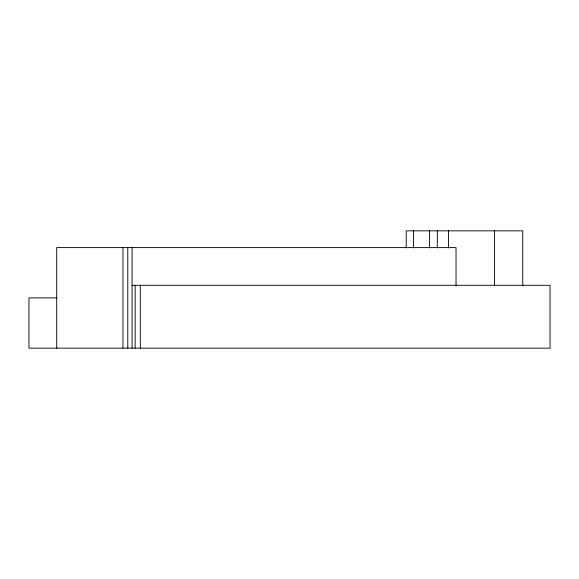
<?xml version="1.0" encoding="UTF-8"?>
<svg xmlns="http://www.w3.org/2000/svg" width="579" height="579" viewBox="0 0 579 579"><rect width="100%" height="100%" fill="white"/><g stroke="black" fill="none" stroke-linecap="round" stroke-linejoin="round"><path stroke-width="0.87" d="M132.077 285.309L550.05 285.309L550.05 348.16L28.95 348.16L28.95 297.881L56.713 297.881M522.765 285.888L522.765 230.84L406.219 230.84L406.219 247.986M494.423 230.84L494.423 285.888M456.035 285.309L456.035 247.595L56.713 247.595L56.713 348.16M448.544 230.84L448.544 247.986M437.333 230.84L437.333 247.986M429.531 230.84L429.531 247.986M413.507 230.84L413.507 247.986M140.306 285.309L140.306 348.16M135.168 285.309L135.168 348.16M132.077 247.595L132.077 348.16M127.785 247.595L127.785 348.16M122.965 247.595L122.965 348.16"/></g></svg>
